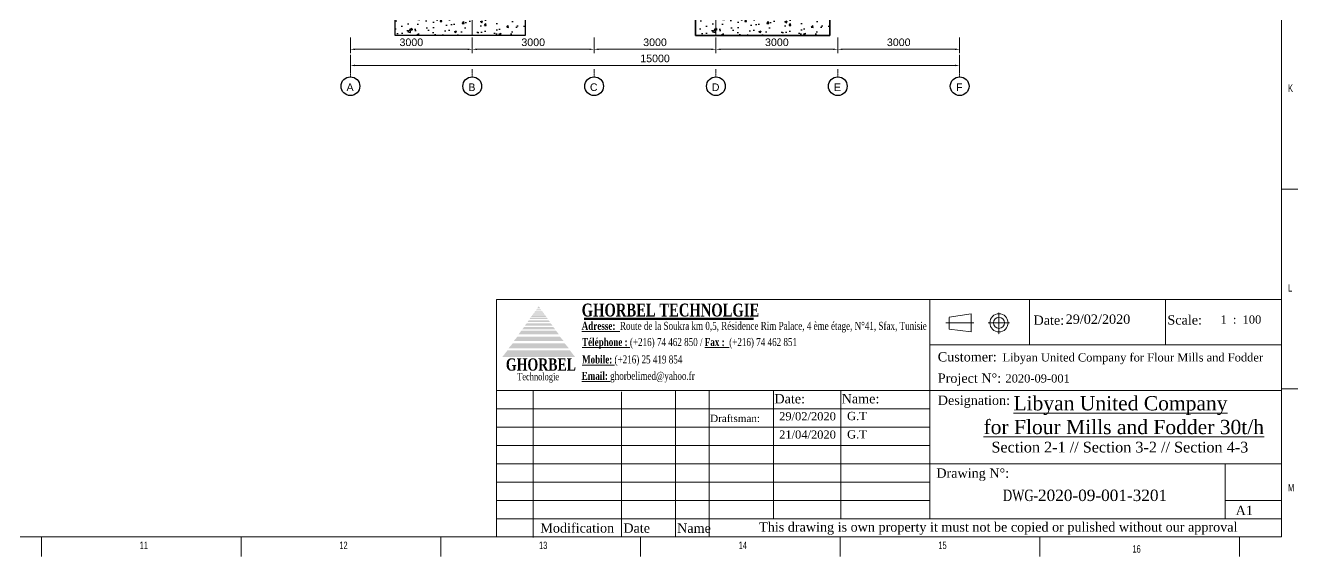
# Model space of a CAD drawing. Header units: millimetres. Extents: x 3220 to 226993, y 817 to 176024.
# Drawn here: x 112400 to 143603, y 118115 to 131194 of the extents above; entities that cross this region are included whole.
import ezdxf

# ---------------------------------------------------------------- set-up
doc = ezdxf.new("R2010")
doc.units = ezdxf.units.MM
doc.linetypes.add('AXES', pattern=[50.8, 31.75, -6.35, 6.35, -6.35])
doc.linetypes.add('CENTER', pattern=[10.16, 6.35, -1.27, 1.27, -1.27])
doc.layers.add('Axe', color=1, linetype='AXES', lineweight=9)
doc.layers.add('DESSIN', color=7, linetype='Continuous', lineweight=25)
doc.styles.add('ARIAL_BOLD', font='arial.ttf')
doc.styles.add('SLDTEXTSTYLE0', font='TXT', dxfattribs={"width": 0.75})
doc.styles.get("Standard").update_dxf_attribs({"font": 'arial.ttf'})
doc.dimstyles.new('ECHE 75', dxfattribs={"dimscale": 75, "dimtxt": 2.5, "dimasz": 1.5, "dimexe": 1.25, "dimexo": 0.625, "dimgap": 1, "dimtad": 1, "dimdec": 0, "dimtxsty": 'ARIAL_BOLD', "dimcen": 2.5, "dimclrd": 4, "dimclre": 4, "dimclrt": 6, "dimadec": 0, "dimazin": 0, "dimtfac": 1, "dimtdec": 0, "dimtmove": 0, "dimatfit": 3, "dimfxl": 1, "dimlwd": 13, "dimlwe": 13, "dimarcsym": 0})
pattern_1 = [(50, (0, 1000), (546.554, -47.817), [57.15, -628.65]), (355, (0, 1000), (-105.73, 573.17), [45.72, -502.922]), (100.4514, (45.55, 996), (440.824, 525.353), [48.57, -534.27]), (46.184, (0, 1152.4), (813.237, -126.127), [85.725, -942.975]), (96.6356, (67.8, 1141.9), (712.212, 742.28), [72.855, -801.407]), (351.184, (0, 1152.4), (712.212, 742.28), [68.58, -754.38]), (21, (76.2, 1114.3), (454.843, -306.796), [57.15, -628.65]), (326, (76.2, 1114.3), (185.406, 552.564), [45.72, -502.92]), (71.4514, (114.1, 1088.73), (640.25, 245.768), [48.57, -534.27]), (37.5, (0, 1000), (9.2658, 253.6651), [0, -496.824, 0, -510.54, 0, -504.825]), (7.5, (0, 1000), (200.459, 300.5417), [0, -291.084, 0, -485.394, 0, -192.405]), (327.5, (-169.93, 1000), (406.7718, -17.1862), [0, -190.5, 0, -594.36, 0, -788.67]), (317.5, (-246.13, 1000), (444.3875, 76.2795), [0, -247.65, 0, -394.716, 0, -560.07])]

# ---------------------------------------------------------------- blocks, each defined once
blk = doc.blocks.new('*D533')
at = {"color": 4, "lineweight": 13, "transparency": 16777216}
for p, q in [((120404, 130897), (120404, 130511)), ((123404, 130897), (123404, 130511)), ((120517, 130605), (123292, 130605))]:
    blk.add_line(p, q, dxfattribs=at)
at = {"color": 4, "transparency": 16777216}
for points in [[(120517, 130623), (120517, 130586), (120404, 130605)], [(123292, 130623), (123292, 130586), (123404, 130605)]]:
    blk.add_solid(points, dxfattribs=at)
at = {"layer": 'Defpoints', "color": 0, "transparency": 16777216}
for p in [(120404, 130944), (123404, 130944), (123404, 130605)]:
    blk.add_point(p, dxfattribs=at)
at = {"color": 6, "transparency": 16777216, "insert": (121904, 130776), "char_height": 187.5, "attachment_point": 5, "style": 'ARIAL_BOLD'}
blk.add_mtext('3000', dxfattribs=at)
blk = doc.blocks.new('*D534')
at = {"color": 4, "lineweight": 13, "transparency": 16777216}
for p, q in [((123404, 130897), (123404, 130511)), ((126404, 130897), (126404, 130511)), ((123517, 130605), (126292, 130605))]:
    blk.add_line(p, q, dxfattribs=at)
at = {"color": 4, "transparency": 16777216}
for points in [[(123517, 130623), (123517, 130586), (123404, 130605)], [(126292, 130623), (126292, 130586), (126404, 130605)]]:
    blk.add_solid(points, dxfattribs=at)
at = {"layer": 'Defpoints', "color": 0, "transparency": 16777216}
for p in [(123404, 130944), (126404, 130944), (126404, 130605)]:
    blk.add_point(p, dxfattribs=at)
at = {"color": 6, "transparency": 16777216, "insert": (124904, 130776), "char_height": 187.5, "attachment_point": 5, "style": 'ARIAL_BOLD'}
blk.add_mtext('3000', dxfattribs=at)
blk = doc.blocks.new('*D535')
at = {"color": 4, "lineweight": 13, "transparency": 16777216}
for p, q in [((126404, 130897), (126404, 130511)), ((129404, 130897), (129404, 130511)), ((126517, 130605), (129292, 130605))]:
    blk.add_line(p, q, dxfattribs=at)
at = {"color": 4, "transparency": 16777216}
for points in [[(126517, 130623), (126517, 130586), (126404, 130605)], [(129292, 130623), (129292, 130586), (129404, 130605)]]:
    blk.add_solid(points, dxfattribs=at)
at = {"layer": 'Defpoints', "color": 0, "transparency": 16777216}
for p in [(126404, 130944), (129404, 130944), (129404, 130605)]:
    blk.add_point(p, dxfattribs=at)
at = {"color": 6, "transparency": 16777216, "insert": (127904, 130776), "char_height": 187.5, "attachment_point": 5, "style": 'ARIAL_BOLD'}
blk.add_mtext('3000', dxfattribs=at)
blk = doc.blocks.new('*D536')
at = {"color": 4, "lineweight": 13, "transparency": 16777216}
for p, q in [((129404, 130897), (129404, 130511)), ((132404, 130897), (132404, 130511)), ((129517, 130605), (132292, 130605))]:
    blk.add_line(p, q, dxfattribs=at)
at = {"color": 4, "transparency": 16777216}
for points in [[(129517, 130623), (129517, 130586), (129404, 130605)], [(132292, 130623), (132292, 130586), (132404, 130605)]]:
    blk.add_solid(points, dxfattribs=at)
at = {"layer": 'Defpoints', "color": 0, "transparency": 16777216}
for p in [(129404, 130944), (132404, 130944), (132404, 130605)]:
    blk.add_point(p, dxfattribs=at)
at = {"color": 6, "transparency": 16777216, "insert": (130904, 130776), "char_height": 187.5, "attachment_point": 5, "style": 'ARIAL_BOLD'}
blk.add_mtext('3000', dxfattribs=at)
blk = doc.blocks.new('*D537')
at = {"color": 4, "lineweight": 13, "transparency": 16777216}
for p, q in [((132404, 130897), (132404, 130511)), ((135404, 130897), (135404, 130511)), ((132517, 130605), (135292, 130605))]:
    blk.add_line(p, q, dxfattribs=at)
at = {"color": 4, "transparency": 16777216}
for points in [[(132517, 130623), (132517, 130586), (132404, 130605)], [(135292, 130623), (135292, 130586), (135404, 130605)]]:
    blk.add_solid(points, dxfattribs=at)
at = {"layer": 'Defpoints', "color": 0, "transparency": 16777216}
for p in [(132404, 130944), (135404, 130944), (135404, 130605)]:
    blk.add_point(p, dxfattribs=at)
at = {"color": 6, "transparency": 16777216, "insert": (133904, 130776), "char_height": 187.5, "attachment_point": 5, "style": 'ARIAL_BOLD'}
blk.add_mtext('3000', dxfattribs=at)
blk = doc.blocks.new('*D538')
at = {"color": 4, "lineweight": 13, "transparency": 16777216}
for p, q in [((120404, 130464), (120404, 130113)), ((135404, 130464), (135404, 130113)), ((120517, 130207), (135292, 130207))]:
    blk.add_line(p, q, dxfattribs=at)
at = {"color": 4, "transparency": 16777216}
for points in [[(120517, 130226), (120517, 130188), (120404, 130207)], [(135292, 130226), (135292, 130188), (135404, 130207)]]:
    blk.add_solid(points, dxfattribs=at)
at = {"layer": 'Defpoints', "color": 0, "transparency": 16777216}
for p in [(120404, 130511), (135404, 130511), (135404, 130207)]:
    blk.add_point(p, dxfattribs=at)
at = {"color": 6, "transparency": 16777216, "insert": (127904, 130378), "char_height": 187.5, "attachment_point": 5, "style": 'ARIAL_BOLD'}
blk.add_mtext('15000', dxfattribs=at)
blk = doc.blocks.new('section 4-3')
h = blk.add_hatch()
h.set_pattern_fill('AR-CONC', color=256, scale=3)
h.set_pattern_definition(pattern_1)
h.paths.add_polyline_path([(0, 9500), (-250, 9500), (-250, 5000), (0, 5000)])
h.paths.add_polyline_path([(250, 9500), (0, 9500), (0, 5000), (250, 5000)])
h.paths.add_polyline_path([(0, 10000), (-250, 10000), (-250, 9500), (0, 9500)])
h.paths.add_polyline_path([(15000, 10000), (12000, 10000), (12000, 9500), (15000, 9500)])
h.paths.add_polyline_path([(15000, 9000), (15000, 8500), (15250, 8500), (14750, 8500), (15000, 8500)])
h.paths.add_polyline_path([(15000, 9500), (14750, 9500), (14750, 5000), (15000, 5000)])
h.paths.add_polyline_path([(15250, 8500), (15000, 8500), (15000, 5000), (15250, 5000)])
h.paths.add_polyline_path([(15250, 10000), (15000, 10000), (15000, 8500), (15250, 8500)])
h.paths.add_polyline_path([(9250, 9500), (9250, 10000), (9000, 10000), (9000, 9500)])
h.paths.add_polyline_path([(11050, 10000), (11050, 9500), (12000, 9500), (12000, 10000)])
h.paths.add_polyline_path([(1800, 9500), (1800, 10000), (0, 10000), (0, 8500), (250, 9500)])
h.paths.add_polyline_path([(8000, 10000), (8000, 9500), (9000, 9500), (9000, 10000)])
h.paths.add_polyline_path([(7080, 10000), (7080, 9500), (7400, 9500), (7400, 10000)])
h = blk.add_hatch()
h.set_pattern_fill('AR-CONC', color=256, scale=3)
h.set_pattern_definition(pattern_1)
h.paths.add_polyline_path([(0, 4500), (-250, 4500), (-250, 1000), (0, 1000)])
h.paths.add_polyline_path([(250, 4500), (0, 4500), (0, 1000), (250, 1000)])
h.paths.add_polyline_path([(0, 5000), (-250, 5000), (-250, 4500), (0, 4500)])
h.paths.add_polyline_path([(14750, 5000), (15000, 5000), (15000, 4500), (14750, 4500)], flags=17)
h.paths.add_polyline_path([(15000, 5000), (14750, 5000), (14750, 4500), (15000, 4500)], flags=17)
h.paths.add_polyline_path([(15250, 5000), (15000, 5000), (15000, 4500), (15250, 4500)])
h.paths.add_polyline_path([(15250, 4500), (15000, 4500), (15000, 0), (15250, 0)])
h.paths.add_polyline_path([(15000, 4500), (14750, 4500), (14750, 0), (15000, 0)])
h.paths.add_polyline_path([(1800, 4500), (1800, 5000), (0, 5000), (0, 4500)])
h.paths.add_polyline_path([(9250, 4500), (9250, 5000), (9000, 5000), (9000, 4500)])
h.paths.add_polyline_path([(6325, 5000), (6325, 4500), (9000, 4500), (9000, 5000)])
h.paths.add_polyline_path([(3675, 4500), (3675, 5000), (3600, 5000), (3600, 4500)])
h.paths.add_polyline_path([(13000, 5000), (13000, 4500), (15000, 4500), (15000, 5000)])
h = blk.add_hatch()
h.set_pattern_fill('AR-CONC', color=256, scale=3)
h.paths.add_polyline_path([(-250, 0), (-1500, 0), (-1500, -500), (-250, -500)])
h.paths.add_polyline_path([(0, 0), (-250, 0), (-250, -500), (0, -500)])
h.paths.add_polyline_path([(250, 0), (0, 0), (0, -500), (250, -500)])
h.paths.add_polyline_path([(14750, 0), (14750, -500)], flags=17)
h.paths.add_polyline_path([(15000, 0), (14750, 0), (14750, -500), (15000, -500)])
h.paths.add_polyline_path([(15250, 0), (15000, 0), (15000, -500), (15250, -500)])
h.paths.add_polyline_path([(16500, 0), (15250, 0), (15250, -500), (16500, -500)])
h.paths.add_polyline_path([(9250, -500), (9250, 0), (9000, 0), (9000, -500)])
h.paths.add_polyline_path([(1800, -500), (1800, 0), (250, 0), (250, -500)])
h.paths.add_polyline_path([(12600, 0), (12600, -500), (14750, -500), (14750, 0)])
h.paths.add_polyline_path([(11400, -500), (11400, 0), (11050, 0), (11050, -500)])
h.paths.add_polyline_path([(7550, 0), (7550, -500), (9000, -500), (9000, 0)])
h = blk.add_hatch()
h.set_pattern_fill('AR-CONC', color=256, scale=3)
h.paths.add_polyline_path([(0, -500), (-250, -500), (-250, -4000), (0, -4000)])
h.paths.add_polyline_path([(6000, -3500), (3805, -3500), (3805, -4000), (6000, -4000)])
h.paths.add_polyline_path([(15000, -3500), (12000, -3500), (12000, -4000), (15000, -4000)])
h.paths.add_polyline_path([(15000, -500), (14750, -500), (14750, -3500), (15000, -3500), (15000, -4000)])
h.paths.add_polyline_path([(15250, -500), (15000, -500), (15000, -4000), (15250, -4000)])
h.paths.add_polyline_path([(11800, -3500), (11800, -4000), (12000, -4000), (12000, -3500)])
h.paths.add_polyline_path([(8600, -4000), (8600, -3500), (6000, -3500), (6000, -4000)])
h.paths.add_polyline_path([(905, -4000), (905, -3500), (250, -3500), (250, -500), (0, -500), (0, -4000)])
h = blk.add_hatch()
h.set_pattern_fill('AR-CONC', color=256, scale=3)
h.set_pattern_definition([(50, (-7500, 0), (546.554, -47.817), [57.15, -628.65]), (355, (-7500, 0), (-105.73, 573.17), [45.72, -502.922]), (100.4514, (-7454.45, -4), (440.824, 525.353), [48.57, -534.27]), (46.184, (-7500, 152.4), (813.237, -126.127), [85.725, -942.975]), (96.6356, (-7432.2, 141.9), (712.21, 742.28), [72.855, -801.407]), (351.184, (-7500, 152.4), (712.21, 742.28), [68.58, -754.38]), (21, (-7423.8, 114.3), (454.843, -306.796), [57.15, -628.65]), (326, (-7423.8, 114.3), (185.406, 552.564), [45.72, -502.92]), (71.4514, (-7385.9, 88.73), (640.25, 245.768), [48.57, -534.27]), (37.5, (-7500, 0), (9.2658, 253.665), [0, -496.824, 0, -510.54, 0, -504.825]), (7.5, (-7500, 0), (200.459, 300.542), [0, -291.084, 0, -485.394, 0, -192.405]), (327.5, (-7669.93, 0), (406.7718, -17.1862), [0, -190.5, 0, -594.36, 0, -788.67]), (317.5, (-7746.13, 0), (444.388, 76.279), [0, -247.65, 0, -394.716, 0, -560.07])])
h.paths.add_polyline_path([(4300, -4000), (4300, -3500), (3800, -3500), (3800, -4500), (1600, -4500), (1600, -3500), (1100, -3500), (1100, -4000), (1100, -5000), (4300, -5000)])
h = blk.add_hatch()
h.set_pattern_fill('AR-CONC', color=256, scale=3)
h.paths.add_polyline_path([(11800, -4000), (11800, -3500), (11300, -3500), (11300, -4500), (9000, -4500), (9000, -3500), (8600, -3500), (8500, -4000), (8500, -5000), (11800, -5000)])
for p, q in [((1720, 31880), (195, 31606)), ((13280, 31880), (14805, 31606)), ((-250, 5000), (-250, 10000)), ((-250, 10000), (15250, 10000)), ((15250, 10000), (15250, 5000)), ((250, 5000), (250, 9500)), ((250, 9500), (14750, 9500)), ((14750, 9500), (14750, 5000)), ((250, 4500), (-250, 4500)), ((-1500, 0), (16500, 0)), ((-1500, -500), (16500, -500)), ((3800, -3500), (1600, -3500)), ((3800, -3500), (1600, -3500)), ((11300, -3500), (9000, -3500))]:
    blk.add_line(p, q)
at = {"color": 6}
for p, q in [((2880, 9500), (2880, 10000)), ((7080, 9500), (7080, 10000)), ((3300, 0), (3300, -500)), ((7550, 0), (7550, -500))]:
    blk.add_line(p, q, dxfattribs=at)
at = {"color": 76}
for p, q in [((7400, 10000), (7400, 9500)), ((8000, 10000), (8000, 9500))]:
    blk.add_line(p, q, dxfattribs=at)
at = {"color": 4}
for p, q in [((11400, 0), (11400, -500)), ((12600, 0), (12600, -500))]:
    blk.add_line(p, q, dxfattribs=at)
for points in [[(190, 31980), (7480, 33294)], [(195, 32000), (7480, 33313)], [(14805, 32000), (7520, 33313)], [(14810, 31980), (7520, 33294)], [(7480, 32938), (195, 31625)], [(7480, 32919), (195, 31606)], [(7520, 32938), (14805, 31625)], [(7520, 32919), (14805, 31606)], [(6154, 32680), (7480, 32539)], [(6221, 32692), (7480, 32558)], [(8779, 32692), (7520, 32558)], [(8846, 32680), (7520, 32539)], [(9005, 32697), (9000, 32696)], [(1566, 31853), (195, 31225)], [(1492, 31839), (195, 31245)], [(13434, 31853), (14805, 31225)], [(13508, 31839), (14805, 31245)], [(1800, 10000), (1800, 9500)], [(4100, 10000), (4100, 9500)], [(9250, 10000), (9250, 9500)], [(11050, 10000), (11050, 9500)], [(-250, 0), (-250, 5000), (15250, 5000)], [(1800, 5000), (1800, 4500)], [(3600, 5000), (3600, 4500)], [(9250, 5000), (9250, 4500)], [(11050, 5000), (11050, 4500)], [(15250, 0), (15250, 5000)], [(250, 0), (250, 4500), (15250, 4500)], [(14750, 0), (14750, 4500)], [(-250, -500), (-250, -4000), (1100, -4000)], [(9000, -4500), (9000, -3500), (250, -3500), (250, -500)], [(4300, -4000), (8500, -4000), (8500, -5000), (11800, -5000), (11800, -4000), (15250, -4000), (15250, -500)], [(14750, -500), (14750, -3500), (11300, -3500), (11300, -4500), (9000, -4500)], [(1600, -3500), (1600, -4500), (3800, -4500), (3800, -3500)], [(9000, -3500), (9000, -4500), (11300, -4500), (11300, -3500)], [(4300, -4000), (4300, -5000), (1100, -5000), (1100, -4000)], [(11800, -4000), (11800, -5000), (8500, -5000), (8500, -4000)]]:
    blk.add_lwpolyline(points)
for points in [[(7480, 32524), (7500, 32524), (7500, 33324), (7480, 33324)], [(7520, 32524), (7500, 32524), (7500, 33324), (7520, 33324)], [(-195, 31980), (195, 31980), (195, 32000), (-195, 32000)], [(195, 31980), (195, 10020), (-195, 10020), (-195, 31980)], [(-176, 10020), (-176, 31980), (176, 31980), (176, 10020)], [(14805, 31980), (15195, 31980), (15195, 32000), (14805, 32000)], [(15195, 31980), (15195, 10020), (14805, 10020), (14805, 31980)], [(14824, 10020), (14824, 31980), (15176, 31980), (15176, 10020)], [(14805, 25610), (195, 25610), (195, 26000), (14805, 26000)], [(195, 25981), (14805, 25981), (14805, 25629), (195, 25629)], [(6075, 23000), (11925, 23000), (11925, 22700), (6075, 22700)], [(11925, 22711), (6075, 22711), (6075, 22989), (11925, 22989)], [(14805, 20610), (195, 20610), (195, 21000), (14805, 21000)], [(195, 20981), (14805, 20981), (14805, 20629), (195, 20629)], [(14805, 17610), (195, 17610), (195, 18000), (14805, 18000)], [(195, 17981), (14805, 17981), (14805, 17629), (195, 17629)], [(14805, 14610), (195, 14610), (195, 15000), (14805, 15000)], [(195, 14981), (14805, 14981), (14805, 14629), (195, 14629)], [(-250, 10000), (250, 10000), (250, 10020), (-250, 10020)], [(14750, 10000), (15250, 10000), (15250, 10020), (14750, 10020)]]:
    blk.add_lwpolyline(points, close=True)
at = {"color": 6}
for points in [[(3675, 5000), (3675, 4500)], [(6325, 5000), (6325, 4500)]]:
    blk.add_lwpolyline(points, dxfattribs=at)
at = {"color": 76}
for points in [[(11000, 5000), (11000, 4500)], [(13000, 5000), (13000, 4500)], [(9250, 0), (9250, -500)], [(11050, 0), (11050, -500)]]:
    blk.add_lwpolyline(points, dxfattribs=at)
at = {"color": 5}
for points in [[(1800, 0), (1800, -500)], [(3600, 0), (3600, -500)]]:
    blk.add_lwpolyline(points, dxfattribs=at)
at = {"layer": 'Axe', "ltscale": 15}
for p, q in [((6000, -4000), (6000, 33046)), ((9000, -5000), (9000, 33046)), ((3000, -5000), (3000, 32506)), ((12000, -4000), (12000, 32506)), ((0, -4000), (0, 32000)), ((15000, -4000), (15000, 32000)), ((15000, -4000), (15000, 32000)), ((-1500, -500), (-1500, 0)), ((16500, -500), (16500, 0))]:
    blk.add_line(p, q, dxfattribs=at)
at = {"layer": 'Axe'}
for p, q in [((6000, 22700), (6000, 23000)), ((12000, 22700), (12000, 23000))]:
    blk.add_line(p, q, dxfattribs=at)
at = {"layer": 'DESSIN'}
for p, q in [((5925, 22989), (5925, 23000)), ((5925, 23000), (6075, 23000)), ((5925, 22989), (5984, 22989)), ((5996, 22723), (5996, 22977)), ((6004, 22723), (6004, 22977)), ((6016, 22989), (6075, 22989)), ((6075, 22989), (6075, 23000)), ((11925, 22989), (11925, 23000)), ((11925, 23000), (12075, 23000)), ((11925, 22989), (11984, 22989)), ((11996, 22723), (11996, 22977)), ((12004, 22723), (12004, 22977)), ((12016, 22989), (12075, 22989)), ((12075, 22989), (12075, 23000)), ((5925, 22700), (5925, 22711)), ((5925, 22711), (5984, 22711)), ((5925, 22700), (6075, 22700)), ((6016, 22711), (6075, 22711)), ((6075, 22700), (6075, 22711)), ((11925, 22700), (11925, 22711)), ((11925, 22711), (11984, 22711)), ((11925, 22700), (12075, 22700)), ((12016, 22711), (12075, 22711)), ((12075, 22700), (12075, 22711))]:
    blk.add_line(p, q, dxfattribs=at)
for centre, start, end in [((5984, 22977), 0, 90), ((6016, 22977), 90, 180), ((11984, 22977), 0, 90), ((12016, 22977), 90, 180), ((5984, 22723), 270, 0), ((6016, 22723), 180, 270), ((11984, 22723), 270, 0), ((12016, 22723), 180, 270)]:
    blk.add_arc(centre, 12, start, end, dxfattribs=at)
blk = doc.blocks.new('logo gt')
h = blk.add_hatch(color=252)
h.dxf.hatch_style = 1
h.paths.add_polyline_path([(428, -605), (-428, -605), (-500, -696), (500, -696)])
h.paths.add_polyline_path([(356, -509), (-356, -509), (-414, -576), (414, -576)])
h.paths.add_polyline_path([(292, -418), (-292, -418), (-342, -476), (342, -476)])
h.paths.add_polyline_path([(238, -335), (-238, -335), (-277, -386), (277, -386)])
h.paths.add_polyline_path([(198, -284), (-198, -284), (-227, -316), (227, -316)])
h.paths.add_polyline_path([(162, -232), (-162, -232), (-191, -266), (191, -266)])
h.paths.add_polyline_path([(134, -192), (-134, -192), (-155, -216), (155, -216)])
h.paths.add_polyline_path([(112, -156), (-112, -156), (-126, -176), (126, -176)])
h.paths.add_polyline_path([(91, -126), (-90, -126), (-105, -146), (105, -146)])
h.paths.add_polyline_path([(69, -96), (-69, -96), (-83, -116), (83, -116)])
h.paths.add_polyline_path([(47, -69), (-47, -69), (-62, -86), (62, -86)])
h.paths.add_polyline_path([(27, -42), (-27, -42), (-40, -56), (40, -56)])
h.paths.add_polyline_path([(0, 0), (-22, -30), (22, -30)])
at = {"color": 5, "linetype": 'Continuous', "lineweight": 18, "attachment_point": 1, "style": 'SLDTEXTSTYLE0'}
for s, insert, char_height in [('{\\fTimes New Roman|b1|i0|c0|p18;GHORBEL }', (-449, -713), 167.37), ('{\\fTimes New Roman|b0|i0|c0|p18;Technologie}', (-294, -912), 100)]:
    blk.add_mtext(s, dxfattribs=dict(at, insert=insert, char_height=char_height))
blk = doc.blocks.new('A1 E1-200')
at = {"color": 1, "linetype": 'Continuous', "lineweight": 18}
for p, q in [((-1960, 1960), (-1960, 114440)), ((-162844, 1960), (-1960, 1960))]:
    blk.add_line(p, q, dxfattribs=at)
at = {"color": 5, "linetype": 'Continuous', "lineweight": 15}
for p, q in [((-1959, 19020), (-979, 19020)), ((-979, 9221), (-1959, 9221)), ((-62806, 983), (-62806, 1962)), ((-53008, 983), (-53008, 1962)), ((-43210, 983), (-43210, 1962)), ((-33412, 1962), (-33412, 983)), ((-23613, 983), (-23613, 1962)), ((-13815, 1962), (-13815, 983)), ((-4017, 983), (-4017, 1962))]:
    blk.add_line(p, q, dxfattribs=at)
at = {"color": 7, "linetype": 'Continuous', "lineweight": 18}
for p, q in [((-40470, 13596), (-1960, 13596)), ((-40470, 13596), (-40470, 1960)), ((-19214, 13596), (-19214, 2843)), ((-1960, 9131), (-40470, 9131)), ((-30031, 1943), (-30031, 9131)), ((-19214, 5542), (-1960, 5542)), ((-4712, 2843), (-4712, 5542)), ((-40470, 2843), (-19214, 2843)), ((-19214, 2843), (-1960, 2843))]:
    blk.add_line(p, q, dxfattribs=at)
at = {"color": 5, "linetype": 'Continuous', "lineweight": 18}
for p, q in [((-14316, 11371), (-14316, 13587)), ((-7640, 11380), (-7640, 13596)), ((-1960, 11380), (-19201, 11380)), ((-38682, 9131), (-38682, 1929)), ((-34334, 9076), (-34334, 1943)), ((-31694, 9110), (-31694, 1943)), ((-26876, 2843), (-26876, 9131)), ((-23573, 9114), (-23573, 2843)), ((-19202, 8231), (-40470, 8231)), ((-19223, 7331), (-40470, 7331)), ((-19214, 6442), (-40470, 6442)), ((-19214, 5542), (-40470, 5542)), ((-19214, 4642), (-40470, 4642)), ((-19214, 3742), (-40470, 3742))]:
    blk.add_line(p, q, dxfattribs=at)
at = {"color": 5, "lineweight": 53}
blk.add_line((-27866, 12645), (-36167, 12645), dxfattribs=at)
at = {"color": 1, "linetype": 'CENTER', "lineweight": 9}
for p, q in [((-18421, 12456), (-17046, 12456)), ((-16345, 12454), (-15294, 12454)), ((-15818, 12960), (-15818, 11899))]:
    blk.add_line(p, q, dxfattribs=at)
at = {"lineweight": 18}
for p, q in [((-18265, 12724), (-17185, 12898)), ((-18265, 12150), (-18265, 12723)), ((-17185, 12899), (-17185, 12013)), ((-17185, 12011), (-18265, 12150))]:
    blk.add_line(p, q, dxfattribs=at)
at = {"color": 5, "lineweight": 9}
blk.add_line((-4712, 3742), (-1960, 3742), dxfattribs=at)
at = {"lineweight": 18}
for centre, radius in [((-15818, 12454), 444), ((-15819, 12454), 270)]:
    blk.add_circle(centre, radius, dxfattribs=at)
at = {"xscale": 3.586409395560001, "yscale": 3.586409395560001, "zscale": 3.586409395560001}
blk.add_blockref('logo gt', (-38404, 13267), dxfattribs=at)
at = {"color": 5, "lineweight": 15, "style": 'SLDTEXTSTYLE0', "width": 0.75}
for s, p in [('K', (-1632, 23785)), ('L', (-1632, 13986)), ('M', (-1632, 4188))]:
    blk.add_text(s, height=363, dxfattribs=at).set_placement(p)
at = {"color": 5, "linetype": 'Continuous', "lineweight": 18, "insert": (-36295, 13398), "char_height": 633.59, "attachment_point": 1, "style": 'SLDTEXTSTYLE0'}
blk.add_mtext('{\\fTimes New Roman|b1|i0|c0|p18;GHORBEL TECHNOLGIE}', dxfattribs=at)
at = {"color": 0, "linetype": 'Continuous', "lineweight": 18, "attachment_point": 1, "style": 'SLDTEXTSTYLE0'}
for s, insert, char_height in [('{\\fTimes New Roman|b1|i0|c0|p18;\\LAdresse:\\fTimes New Roman|b0|i0|c0|p18;\\l  Route de la Soukra km 0,5, Résidence Rim Palace, 4 ème étage, N°41, Sfax, Tunisie }', (-36295, 12503), 392.825), ('{\\fTimes New Roman|b1|i0|c0|p18;\\LTéléphone :\\fTimes New Roman|b0|i0|c0|p18;\\l (+216) 74 462 850 /\\fTimes New Roman|b1|i0|c0|p18;\\L Fax : \\fTimes New Roman|b0|i0|c0|p18;\\l (+216) 74 462 851 }', (-36277, 11709), 392.825), ('{\\fTimes New Roman|b1|i0|c0|p18;\\LMobile:\\fTimes New Roman|b0|i0|c0|p18;\\l (+216) 25 419 854}', (-36277, 10856), 392.83), ('{\\fTimes New Roman|b1|i0|c0|p18;\\LEmail:\\fTimes New Roman|b0|i0|c0|p18;\\l ghorbelimed@yahoo.fr}', (-36295, 10050), 392.83)]:
    blk.add_mtext(s, dxfattribs=dict(at, insert=insert, char_height=char_height))
at = {"color": 1, "attachment_point": 1}
for s, width, insert, char_height in [('\\pt1837.8;{\\fTimes New Roman|b0|i0|c0|p18;Date:}', 24.32, (-14122, 12816), 459.44), ('{\\fTimes New Roman|b0|i0|c0|p18;Scale:}', 24.32, (-7552, 12828), 459.44), ('{\\fTimes New Roman|b0|i0|c0|p18;Customer:}', 96.01, (-18820, 11017), 459.44), ('{\\fTimes New Roman|b0|i0|c0|p18;Project N°:}', 9870.94, (-18820, 9971), 459.44), ('{\\fTimes New Roman|b0|i0|c0|p18;Date:}', 24.32, (-26838, 8960), 459.44), ('{\\fTimes New Roman|b0|i0|c0|p18;Name:}', 24.32, (-23536, 8961), 459.44), ('{\\fTimes New Roman|b0|i0|c0|p18;Designation:}', 24.32, (-18820, 8886), 459.44), ('{\\fTimes New Roman|b0|i0|c0|p18;Draftsman:}', 24.32, (-29991, 7948), 359.93), ('{\\fTimes New Roman|b0|i0|c0|p18;Drawing N°:}', 10731.67, (-18893, 5313), 459.44), ('{\\fTimes New Roman|b0|i0|c0|p18;A1}', 24.32, (-4201, 3481), 459.44), ('{\\fTimes New Roman|b0|i0|c0|p18;Modification}', 24.32, (-38325, 2622), 459.44), ('{\\fTimes New Roman|b0|i0|c0|p18;Date}', 24.32, (-34251, 2615), 459.44), ('{\\fTimes New Roman|b0|i0|c0|p18;Name}', 24.32, (-31612, 2610), 459.44), ('{\\fTimes New Roman|b0|i0|c0|p18;This drawing is own property it must not be copied or pulished without our approval}', 31491.6, (-27588, 2668), 459.445)]:
    blk.add_mtext_dynamic_manual_height_columns(s, width=width, gutter_width=17.5, heights=[0], dxfattribs=dict(at, insert=insert, char_height=char_height))
at = {"color": 5, "linetype": 'Continuous', "lineweight": 15, "char_height": 362.9, "attachment_point": 1, "style": 'SLDTEXTSTYLE0'}
for s, insert in [('11', (-57983, 1719)), ('12', (-48185, 1719)), ('13', (-38386, 1719)), ('14', (-28588, 1719)), ('15', (-18790, 1719)), ('16', (-9264, 1543))]:
    blk.add_mtext(s, dxfattribs=dict(at, insert=insert))

msp = doc.modelspace()

# ---------------------------------------------------------------- linework, layer by layer
at = {"color": 1, "linetype": 'CENTER', "lineweight": 9}
for p, q in [((120404.1, 129925.7), (120404.1, 130113.2)), ((123404.1, 129925.7), (123404.1, 130113.2)), ((126404.1, 129925.7), (126404.1, 130113.2)), ((129404.1, 129925.7), (129404.1, 130113.2)), ((132404.1, 129925.7), (132404.1, 130113.2)), ((135404.1, 129925.7), (135404.1, 130113.2))]:
    msp.add_line(p, q, dxfattribs=at)
at = {"color": 5}
for centre in [(120404.1, 129695.2), (123404.1, 129695.2), (126404.1, 129695.2), (129404.1, 129695.2), (132404.1, 129695.2), (135404.1, 129695.2)]:
    msp.add_circle(centre, 230.5, dxfattribs=at)

# ---------------------------------------------------------------- block references
at = {"xscale": 0.5017310599597968, "yscale": 0.5017310599597968, "zscale": 0.5017310599597968}
msp.add_blockref('A1 E1-200', (144308.2, 117622.2), dxfattribs=at)
at = {"color": 2}
msp.add_blockref('section 4-3', (120404.1, 135943.7), dxfattribs=at)

# ---------------------------------------------------------------- texts
at = {"char_height": 187.5, "attachment_point": 5, "style": 'ARIAL_BOLD'}
for s, insert in [('A', (120395.3, 129670.6)), ('B', (123395.3, 129670.6)), ('C', (126395.3, 129670.6)), ('D', (129395.3, 129670.6)), ('E', (132395.3, 129670.6)), ('F', (135395.3, 129670.6))]:
    msp.add_mtext(s, dxfattribs=dict(at, insert=insert))
at = {"attachment_point": 1}
for s, width, insert, char_height in [('{\\fTimes New Roman|b0|i0|c0|p18;29/02/2020}', 24.32, (138013.6, 124076.4), 231.391), ('{\\fTimes New Roman|b0|i0|c0|p18;1  :  100}', 9603.085, (141825.4, 124054.2), 203.083), ('{\\fTimes New Roman|b0|i0|c0|p18;Libyan United Company for Flour Mills and Fodder }', 28361.475, (136458.5, 123122.3), 203.083), ('{\\fTimes New Roman|b0|i0|c0|p18;2020-09-001}', 22230.922, (136531.9, 122604.5), 203.083), ('{\\fTimes New Roman|b0|i0|c0|p18;29/02/2020}', 24.32, (130959.7, 121672.1), 203.083), ('{\\fTimes New Roman|b0|i0|c0|p18;G.T}', 24.32, (132632.9, 121679), 203.083), ('{\\fTimes New Roman|b0|i0|c0|p18;21/04/2020}', 24.32, (130959.7, 121220.7), 203.083), ('{\\fTimes New Roman|b0|i0|c0|p18;G.T}', 24.32, (132632.9, 121227.5), 203.083)]:
    msp.add_mtext_dynamic_manual_height_columns(s, width=width, gutter_width=17.5, heights=[0], dxfattribs=dict(at, insert=insert, char_height=char_height))
at = {"linetype": 'Continuous', "lineweight": 18, "insert": (135628.4, 122067.3), "char_height": 350.949, "width": 7340.167, "attachment_point": 1, "style": 'SLDTEXTSTYLE0'}
msp.add_mtext('\\pi1100.6;{\\fTimes New Roman|b0|i0|c0|p18;\\W1;\\LLibyan United Company\\P\\pi231.57; for Flour Mills and Fodder 30t/h}', dxfattribs=at)
at = {"color": 6, "insert": (136186.5, 120943), "char_height": 264.007, "attachment_point": 1}
msp.add_mtext_dynamic_manual_height_columns('{\\fTimes New Roman|b0|i0|c0|p18;Section 2-1 // Section 3-2 // Section 4-3 }', width=28361.475, gutter_width=17.5, heights=[0], dxfattribs=at)
at = {"color": 0, "linetype": 'Continuous', "lineweight": 18, "insert": (136467.3, 119765), "char_height": 280.759, "width": 4280.093, "attachment_point": 1, "style": 'SLDTEXTSTYLE0'}
msp.add_mtext('{\\fTimes New Roman|b0|i0|c0|p18;DWG-\\W1;\\C256;2020-09-001-3201}', dxfattribs=at)

# ---------------------------------------------------------------- dimensions: what is measured, and where the dimension line sits
for base, p1, p2, picture, middle in [((123404.1, 130604.7), (120404.1, 130943.7), (123404.1, 130943.7), '*D533', (121904.1, 130775.5)), ((126404.1, 130604.7), (123404.1, 130943.7), (126404.1, 130943.7), '*D534', (124904.1, 130775.5)), ((129404.1, 130604.7), (126404.1, 130943.7), (129404.1, 130943.7), '*D535', (127904.1, 130775.5)), ((132404.1, 130604.7), (129404.1, 130943.7), (132404.1, 130943.7), '*D536', (130904.1, 130775.5)), ((135404.1, 130604.7), (132404.1, 130943.7), (135404.1, 130943.7), '*D537', (133904.1, 130775.5)), ((135404.1, 130207), (120404.1, 130511), (135404.1, 130511), '*D538', (127904.1, 130377.7))]:
    dim = msp.add_linear_dim(base=base, p1=p1, p2=p2, dimstyle='ECHE 75')
    dim.commit()
    dim.dimension.update_dxf_attribs({"geometry": picture, "text_midpoint": middle})

doc.saveas('drawing.dxf')
